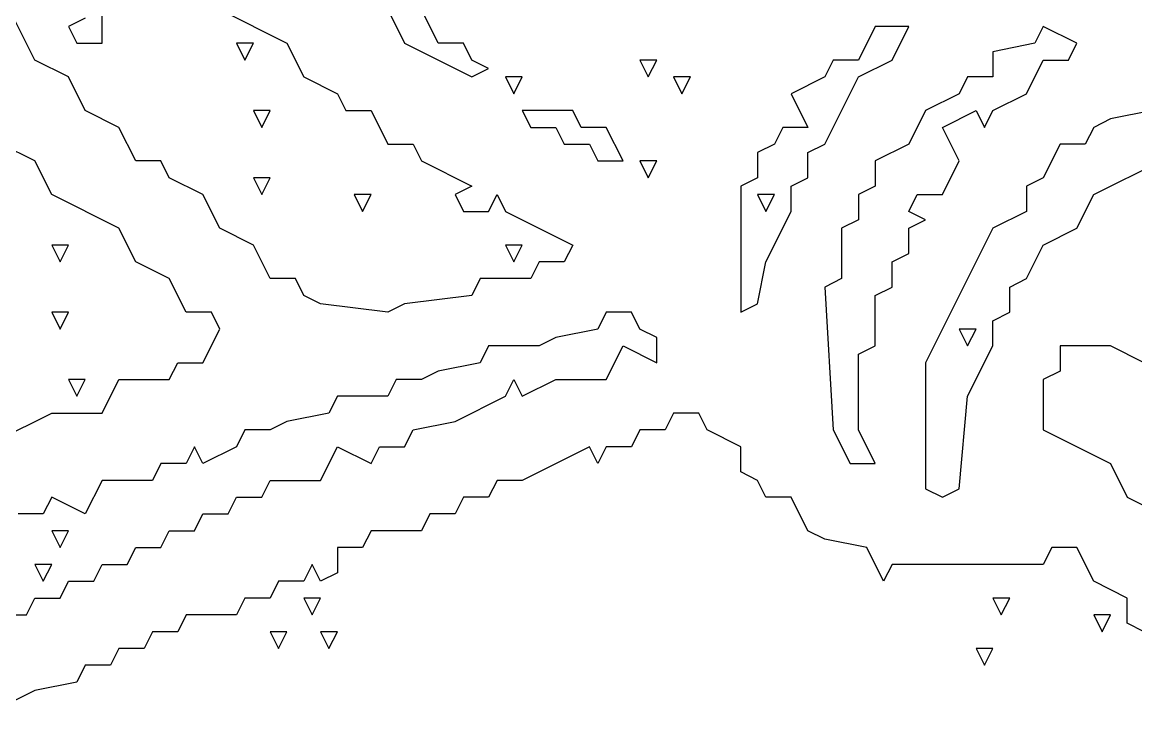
# Model space of a CAD drawing. Extents: x 11 to 152, y 0 to 170.
# Drawn here: x 72.58 to 84.72, y 96.28 to 103.84 of the extents above; entities that cross this region are included whole.
import ezdxf

# ---------------------------------------------------------------- set-up
doc = ezdxf.new("R2010")
doc.units = 0
doc.layers.add('Layer0', color=7, linetype='Continuous')

msp = doc.modelspace()

# ---------------------------------------------------------------- linework, layer by layer
at = {"layer": 'Layer0', "color": 5, "linetype": 'CONTINUOUS'}
for p, q in [((72.71305, 103.4304, 0.1), (72.25458, 104.3474, 0.1)), ((73.4466, 103.6138, 0.1), (73.4466, 104.164, 0.1)), ((73.26321, 103.8889, 0.1), (73.07983, 103.7972, 0.1)), ((74.73031, 103.9806, 0.1), (75.46386, 103.6138, 0.1)), ((76.56419, 103.9806, 0.1), (76.74757, 103.6138, 0.1)), ((77.11435, 103.6138, 0.1), (76.93096, 103.9806, 0.1)), ((73.07983, 103.7972, 0.1), (73.17152, 103.6138, 0.1)), ((81.88242, 103.7972, 0.1), (81.69903, 103.4304, 0.1)), ((82.24919, 103.7972, 0.1), (81.88242, 103.7972, 0.1)), ((82.0658, 103.4304, 0.1), (82.24919, 103.7972, 0.1)), ((83.71629, 103.7972, 0.1), (83.6246, 103.6138, 0.1)), ((84.08306, 103.6138, 0.1), (83.71629, 103.7972, 0.1)), ((73.17152, 103.6138, 0.1), (73.4466, 103.6138, 0.1)), ((74.9137, 103.6138, 0.1), (75.00539, 103.4304, 0.1)), ((75.09709, 103.6138, 0.1), (74.9137, 103.6138, 0.1)), ((75.00539, 103.4304, 0.1), (75.09709, 103.6138, 0.1)), ((75.46386, 103.6138, 0.1), (75.64725, 103.247, 0.1)), ((76.74757, 103.6138, 0.1), (77.48112, 103.247, 0.1)), ((77.38943, 103.6138, 0.1), (77.11435, 103.6138, 0.1)), ((77.48112, 103.4304, 0.1), (77.38943, 103.6138, 0.1)), ((83.6246, 103.6138, 0.1), (83.16613, 103.5221, 0.1)), ((83.16613, 103.5221, 0.1), (83.16613, 103.247, 0.1)), ((83.99137, 103.4304, 0.1), (84.08306, 103.6138, 0.1)), ((73.07983, 103.247, 0.1), (72.71305, 103.4304, 0.1)), ((77.66451, 103.3387, 0.1), (77.48112, 103.4304, 0.1)), ((79.31499, 103.4304, 0.1), (79.40669, 103.247, 0.1)), ((79.49838, 103.4304, 0.1), (79.31499, 103.4304, 0.1)), ((79.40669, 103.247, 0.1), (79.49838, 103.4304, 0.1)), ((81.42395, 103.4304, 0.1), (81.33225, 103.247, 0.1)), ((81.69903, 103.4304, 0.1), (81.42395, 103.4304, 0.1)), ((81.69903, 103.247, 0.1), (82.0658, 103.4304, 0.1)), ((83.5329, 103.0636, 0.1), (83.71629, 103.4304, 0.1)), ((83.71629, 103.4304, 0.1), (83.99137, 103.4304, 0.1)), ((77.48112, 103.247, 0.1), (77.66451, 103.3387, 0.1)), ((73.26321, 102.8803, 0.1), (73.07983, 103.247, 0.1)), ((75.64725, 103.247, 0.1), (76.01402, 103.0636, 0.1)), ((77.8479, 103.247, 0.1), (77.93959, 103.0636, 0.1)), ((78.03128, 103.247, 0.1), (77.8479, 103.247, 0.1)), ((77.93959, 103.0636, 0.1), (78.03128, 103.247, 0.1)), ((79.68177, 103.247, 0.1), (79.77346, 103.0636, 0.1)), ((79.86516, 103.247, 0.1), (79.68177, 103.247, 0.1)), ((79.77346, 103.0636, 0.1), (79.86516, 103.247, 0.1)), ((81.33225, 103.247, 0.1), (80.96548, 103.0636, 0.1)), ((81.33225, 102.5135, 0.1), (81.69903, 103.247, 0.1)), ((82.89105, 103.247, 0.1), (82.79935, 103.0636, 0.1)), ((83.16613, 103.247, 0.1), (82.89105, 103.247, 0.1)), ((76.01402, 103.0636, 0.1), (76.10572, 102.8803, 0.1)), ((80.96548, 103.0636, 0.1), (81.14887, 102.6969, 0.1)), ((82.79935, 103.0636, 0.1), (82.43258, 102.8803, 0.1)), ((83.16613, 102.8803, 0.1), (83.5329, 103.0636, 0.1)), ((73.62999, 102.6969, 0.1), (73.26321, 102.8803, 0.1)), ((75.09709, 102.8803, 0.1), (75.18878, 102.6969, 0.1)), ((75.28047, 102.8803, 0.1), (75.09709, 102.8803, 0.1)), ((75.18878, 102.6969, 0.1), (75.28047, 102.8803, 0.1)), ((76.10572, 102.8803, 0.1), (76.3808, 102.8803, 0.1)), ((76.3808, 102.8803, 0.1), (76.56419, 102.5135, 0.1)), ((78.03128, 102.8803, 0.1), (78.12298, 102.6969, 0.1)), ((78.58145, 102.8803, 0.1), (78.03128, 102.8803, 0.1)), ((78.67314, 102.6969, 0.1), (78.58145, 102.8803, 0.1)), ((82.43258, 102.8803, 0.1), (82.24919, 102.5135, 0.1)), ((82.61597, 102.6969, 0.1), (82.98274, 102.8803, 0.1)), ((82.98274, 102.8803, 0.1), (83.07443, 102.6969, 0.1)), ((83.07443, 102.6969, 0.1), (83.16613, 102.8803, 0.1)), ((84.44984, 102.7886, 0.1), (84.26645, 102.6969, 0.1)), ((84.90831, 102.8803, 0.1), (84.44984, 102.7886, 0.1)), ((73.81338, 102.3301, 0.1), (73.62999, 102.6969, 0.1)), ((78.12298, 102.6969, 0.1), (78.39806, 102.6969, 0.1)), ((78.39806, 102.6969, 0.1), (78.48975, 102.5135, 0.1)), ((78.94822, 102.6969, 0.1), (78.67314, 102.6969, 0.1)), ((79.13161, 102.3301, 0.1), (78.94822, 102.6969, 0.1)), ((80.87379, 102.6969, 0.1), (80.78209, 102.5135, 0.1)), ((81.14887, 102.6969, 0.1), (80.87379, 102.6969, 0.1)), ((82.79935, 102.3301, 0.1), (82.61597, 102.6969, 0.1)), ((84.26645, 102.6969, 0.1), (84.17476, 102.5135, 0.1)), ((72.71305, 102.3301, 0.1), (72.34628, 102.5135, 0.1)), ((76.56419, 102.5135, 0.1), (76.83927, 102.5135, 0.1)), ((76.83927, 102.5135, 0.1), (76.93096, 102.3301, 0.1)), ((78.48975, 102.5135, 0.1), (78.76483, 102.5135, 0.1)), ((78.76483, 102.5135, 0.1), (78.85653, 102.3301, 0.1)), ((80.78209, 102.5135, 0.1), (80.59871, 102.4218, 0.1)), ((80.59871, 102.4218, 0.1), (80.59871, 102.1467, 0.1)), ((81.14887, 102.4218, 0.1), (81.33225, 102.5135, 0.1)), ((81.14887, 102.1467, 0.1), (81.14887, 102.4218, 0.1)), ((82.24919, 102.5135, 0.1), (81.88242, 102.3301, 0.1)), ((83.89968, 102.5135, 0.1), (83.71629, 102.1467, 0.1)), ((84.17476, 102.5135, 0.1), (83.89968, 102.5135, 0.1)), ((72.89644, 101.9633, 0.1), (72.71305, 102.3301, 0.1)), ((74.08846, 102.3301, 0.1), (73.81338, 102.3301, 0.1)), ((74.18015, 102.1467, 0.1), (74.08846, 102.3301, 0.1)), ((76.93096, 102.3301, 0.1), (77.48112, 102.055, 0.1)), ((78.85653, 102.3301, 0.1), (79.13161, 102.3301, 0.1)), ((79.31499, 102.3301, 0.1), (79.40669, 102.1467, 0.1)), ((79.49838, 102.3301, 0.1), (79.31499, 102.3301, 0.1)), ((79.40669, 102.1467, 0.1), (79.49838, 102.3301, 0.1)), ((81.88242, 102.3301, 0.1), (81.88242, 102.055, 0.1)), ((82.61597, 101.9633, 0.1), (82.79935, 102.3301, 0.1)), ((84.26645, 101.9633, 0.1), (85, 102.3301, 0.1)), ((74.54693, 101.9633, 0.1), (74.18015, 102.1467, 0.1)), ((75.09709, 102.1467, 0.1), (75.18878, 101.9633, 0.1)), ((75.28047, 102.1467, 0.1), (75.09709, 102.1467, 0.1)), ((75.18878, 101.9633, 0.1), (75.28047, 102.1467, 0.1)), ((80.59871, 102.1467, 0.1), (80.41532, 102.055, 0.1)), ((80.96548, 102.055, 0.1), (81.14887, 102.1467, 0.1)), ((83.71629, 102.1467, 0.1), (83.5329, 102.055, 0.1)), ((73.62999, 101.5965, 0.1), (72.89644, 101.9633, 0.1)), ((74.73031, 101.5965, 0.1), (74.54693, 101.9633, 0.1)), ((76.19741, 101.9633, 0.1), (76.2891, 101.7799, 0.1)), ((76.3808, 101.9633, 0.1), (76.19741, 101.9633, 0.1)), ((76.2891, 101.7799, 0.1), (76.3808, 101.9633, 0.1)), ((77.48112, 102.055, 0.1), (77.29773, 101.9633, 0.1)), ((77.29773, 101.9633, 0.1), (77.38943, 101.7799, 0.1)), ((77.66451, 101.7799, 0.1), (77.7562, 101.9633, 0.1)), ((77.7562, 101.9633, 0.1), (77.8479, 101.7799, 0.1)), ((80.41532, 102.055, 0.1), (80.41532, 100.6796, 0.1)), ((80.59871, 101.9633, 0.1), (80.6904, 101.7799, 0.1)), ((80.78209, 101.9633, 0.1), (80.59871, 101.9633, 0.1)), ((80.6904, 101.7799, 0.1), (80.78209, 101.9633, 0.1)), ((80.96548, 101.7799, 0.1), (80.96548, 102.055, 0.1)), ((81.88242, 102.055, 0.1), (81.69903, 101.9633, 0.1)), ((81.69903, 101.9633, 0.1), (81.69903, 101.6882, 0.1)), ((82.24919, 101.7799, 0.1), (82.34088, 101.9633, 0.1)), ((82.34088, 101.9633, 0.1), (82.61597, 101.9633, 0.1)), ((83.5329, 102.055, 0.1), (83.5329, 101.7799, 0.1)), ((84.08306, 101.5965, 0.1), (84.26645, 101.9633, 0.1)), ((77.38943, 101.7799, 0.1), (77.66451, 101.7799, 0.1)), ((77.8479, 101.7799, 0.1), (78.58145, 101.4132, 0.1)), ((80.6904, 101.2298, 0.1), (80.96548, 101.7799, 0.1)), ((82.43258, 101.6882, 0.1), (82.24919, 101.7799, 0.1)), ((83.5329, 101.7799, 0.1), (83.16613, 101.5965, 0.1)), ((73.81338, 101.2298, 0.1), (73.62999, 101.5965, 0.1)), ((75.09709, 101.4132, 0.1), (74.73031, 101.5965, 0.1)), ((81.69903, 101.6882, 0.1), (81.51564, 101.5965, 0.1)), ((81.51564, 101.5965, 0.1), (81.51564, 101.0464, 0.1)), ((82.24919, 101.5965, 0.1), (82.43258, 101.6882, 0.1)), ((82.24919, 101.3215, 0.1), (82.24919, 101.5965, 0.1)), ((83.16613, 101.5965, 0.1), (82.43258, 100.1294, 0.1)), ((83.71629, 101.4132, 0.1), (84.08306, 101.5965, 0.1)), ((72.89644, 101.4132, 0.1), (72.98813, 101.2298, 0.1)), ((73.07983, 101.4132, 0.1), (72.89644, 101.4132, 0.1)), ((72.98813, 101.2298, 0.1), (73.07983, 101.4132, 0.1)), ((75.28047, 101.0464, 0.1), (75.09709, 101.4132, 0.1)), ((77.8479, 101.4132, 0.1), (77.93959, 101.2298, 0.1)), ((78.03128, 101.4132, 0.1), (77.8479, 101.4132, 0.1)), ((77.93959, 101.2298, 0.1), (78.03128, 101.4132, 0.1)), ((78.58145, 101.4132, 0.1), (78.48975, 101.2298, 0.1)), ((83.5329, 101.0464, 0.1), (83.71629, 101.4132, 0.1)), ((74.18015, 101.0464, 0.1), (73.81338, 101.2298, 0.1)), ((78.21467, 101.2298, 0.1), (78.12298, 101.0464, 0.1)), ((78.48975, 101.2298, 0.1), (78.21467, 101.2298, 0.1)), ((80.59871, 100.7713, 0.1), (80.6904, 101.2298, 0.1)), ((82.0658, 101.2298, 0.1), (82.24919, 101.3215, 0.1)), ((82.0658, 100.9547, 0.1), (82.0658, 101.2298, 0.1)), ((74.36354, 100.6796, 0.1), (74.18015, 101.0464, 0.1)), ((75.55556, 101.0464, 0.1), (75.28047, 101.0464, 0.1)), ((75.64725, 100.863, 0.1), (75.55556, 101.0464, 0.1)), ((77.57282, 101.0464, 0.1), (77.48112, 100.863, 0.1)), ((78.12298, 101.0464, 0.1), (77.57282, 101.0464, 0.1)), ((81.51564, 101.0464, 0.1), (81.33225, 100.9547, 0.1)), ((83.34951, 100.9547, 0.1), (83.5329, 101.0464, 0.1)), ((75.83064, 100.7713, 0.1), (75.64725, 100.863, 0.1)), ((77.48112, 100.863, 0.1), (76.74757, 100.7713, 0.1)), ((81.33225, 100.9547, 0.1), (81.42395, 99.3959, 0.1)), ((81.88242, 100.863, 0.1), (82.0658, 100.9547, 0.1)), ((81.88242, 100.3128, 0.1), (81.88242, 100.863, 0.1)), ((83.34951, 100.6796, 0.1), (83.34951, 100.9547, 0.1)), ((76.56419, 100.6796, 0.1), (75.83064, 100.7713, 0.1)), ((76.74757, 100.7713, 0.1), (76.56419, 100.6796, 0.1)), ((80.41532, 100.6796, 0.1), (80.59871, 100.7713, 0.1)), ((72.89644, 100.6796, 0.1), (72.98813, 100.4962, 0.1)), ((73.07983, 100.6796, 0.1), (72.89644, 100.6796, 0.1)), ((72.98813, 100.4962, 0.1), (73.07983, 100.6796, 0.1)), ((74.63862, 100.6796, 0.1), (74.36354, 100.6796, 0.1)), ((74.73031, 100.4962, 0.1), (74.63862, 100.6796, 0.1)), ((78.94822, 100.6796, 0.1), (78.85653, 100.4962, 0.1)), ((79.2233, 100.6796, 0.1), (78.94822, 100.6796, 0.1)), ((79.31499, 100.4962, 0.1), (79.2233, 100.6796, 0.1)), ((83.16613, 100.5879, 0.1), (83.34951, 100.6796, 0.1)), ((74.54693, 100.1294, 0.1), (74.73031, 100.4962, 0.1)), ((78.85653, 100.4962, 0.1), (78.39806, 100.4045, 0.1)), ((79.49838, 100.4045, 0.1), (79.31499, 100.4962, 0.1)), ((82.79935, 100.4962, 0.1), (82.89105, 100.3128, 0.1)), ((82.98274, 100.4962, 0.1), (82.79935, 100.4962, 0.1)), ((82.89105, 100.3128, 0.1), (82.98274, 100.4962, 0.1)), ((83.16613, 100.3128, 0.1), (83.16613, 100.5879, 0.1)), ((78.39806, 100.4045, 0.1), (78.21467, 100.3128, 0.1)), ((79.49838, 100.1294, 0.1), (79.49838, 100.4045, 0.1)), ((77.66451, 100.3128, 0.1), (77.57282, 100.1294, 0.1)), ((78.21467, 100.3128, 0.1), (77.66451, 100.3128, 0.1)), ((78.94822, 99.94606, 0.1), (79.13161, 100.3128, 0.1)), ((79.13161, 100.3128, 0.1), (79.49838, 100.1294, 0.1)), ((81.69903, 100.2211, 0.1), (81.88242, 100.3128, 0.1)), ((82.89105, 99.76268, 0.1), (83.16613, 100.3128, 0.1)), ((83.89968, 100.3128, 0.1), (83.89968, 100.0378, 0.1)), ((84.44984, 100.3128, 0.1), (83.89968, 100.3128, 0.1)), ((84.81661, 100.1294, 0.1), (84.44984, 100.3128, 0.1)), ((74.18015, 99.94606, 0.1), (74.27184, 100.1294, 0.1)), ((74.27184, 100.1294, 0.1), (74.54693, 100.1294, 0.1)), ((77.57282, 100.1294, 0.1), (77.11435, 100.0378, 0.1)), ((81.69903, 99.3959, 0.1), (81.69903, 100.2211, 0.1)), ((82.43258, 100.1294, 0.1), (82.43258, 98.75405, 0.1)), ((77.11435, 100.0378, 0.1), (76.93096, 99.94606, 0.1)), ((83.89968, 100.0378, 0.1), (83.71629, 99.94606, 0.1)), ((73.07983, 99.94606, 0.1), (73.17152, 99.76268, 0.1)), ((73.26321, 99.94606, 0.1), (73.07983, 99.94606, 0.1)), ((73.17152, 99.76268, 0.1), (73.26321, 99.94606, 0.1)), ((73.4466, 99.57929, 0.1), (73.62999, 99.94606, 0.1)), ((73.62999, 99.94606, 0.1), (74.18015, 99.94606, 0.1)), ((76.65588, 99.94606, 0.1), (76.56419, 99.76268, 0.1)), ((76.93096, 99.94606, 0.1), (76.65588, 99.94606, 0.1)), ((77.8479, 99.76268, 0.1), (77.93959, 99.94606, 0.1)), ((77.93959, 99.94606, 0.1), (78.03128, 99.76268, 0.1)), ((78.03128, 99.76268, 0.1), (78.39806, 99.94606, 0.1)), ((78.39806, 99.94606, 0.1), (78.94822, 99.94606, 0.1)), ((83.71629, 99.94606, 0.1), (83.71629, 99.3959, 0.1)), ((76.01402, 99.76268, 0.1), (75.92233, 99.57929, 0.1)), ((76.56419, 99.76268, 0.1), (76.01402, 99.76268, 0.1)), ((77.29773, 99.48759, 0.1), (77.8479, 99.76268, 0.1)), ((82.79935, 98.75405, 0.1), (82.89105, 99.76268, 0.1)), ((72.16289, 99.21251, 0.1), (72.89644, 99.57929, 0.1)), ((72.89644, 99.57929, 0.1), (73.4466, 99.57929, 0.1)), ((75.92233, 99.57929, 0.1), (75.46386, 99.48759, 0.1)), ((79.68177, 99.57929, 0.1), (79.59008, 99.3959, 0.1)), ((79.95685, 99.57929, 0.1), (79.68177, 99.57929, 0.1)), ((80.04854, 99.3959, 0.1), (79.95685, 99.57929, 0.1)), ((75.00539, 99.3959, 0.1), (74.9137, 99.21251, 0.1)), ((75.28047, 99.3959, 0.1), (75.00539, 99.3959, 0.1)), ((75.46386, 99.48759, 0.1), (75.28047, 99.3959, 0.1)), ((76.74757, 99.21251, 0.1), (76.83927, 99.3959, 0.1)), ((76.83927, 99.3959, 0.1), (77.29773, 99.48759, 0.1)), ((79.31499, 99.3959, 0.1), (79.2233, 99.21251, 0.1)), ((79.59008, 99.3959, 0.1), (79.31499, 99.3959, 0.1)), ((80.41532, 99.21251, 0.1), (80.04854, 99.3959, 0.1)), ((81.42395, 99.3959, 0.1), (81.60734, 99.02913, 0.1)), ((81.88242, 99.02913, 0.1), (81.69903, 99.3959, 0.1)), ((83.71629, 99.3959, 0.1), (84.44984, 99.02913, 0.1)), ((74.45523, 99.21251, 0.1), (74.36354, 99.02913, 0.1)), ((74.54693, 99.02913, 0.1), (74.45523, 99.21251, 0.1)), ((74.9137, 99.21251, 0.1), (74.54693, 99.02913, 0.1)), ((75.83064, 98.84574, 0.1), (76.01402, 99.21251, 0.1)), ((76.01402, 99.21251, 0.1), (76.3808, 99.02913, 0.1)), ((76.3808, 99.02913, 0.1), (76.47249, 99.21251, 0.1)), ((76.47249, 99.21251, 0.1), (76.74757, 99.21251, 0.1)), ((78.76483, 99.21251, 0.1), (78.03128, 98.84574, 0.1)), ((78.85653, 99.02913, 0.1), (78.76483, 99.21251, 0.1)), ((78.94822, 99.21251, 0.1), (78.85653, 99.02913, 0.1)), ((79.2233, 99.21251, 0.1), (78.94822, 99.21251, 0.1)), ((80.41532, 98.93743, 0.1), (80.41532, 99.21251, 0.1)), ((74.08846, 99.02913, 0.1), (73.99676, 98.84574, 0.1)), ((74.36354, 99.02913, 0.1), (74.08846, 99.02913, 0.1)), ((81.60734, 99.02913, 0.1), (81.88242, 99.02913, 0.1)), ((84.44984, 99.02913, 0.1), (84.63323, 98.66235, 0.1)), ((80.59871, 98.84574, 0.1), (80.41532, 98.93743, 0.1)), ((73.4466, 98.84574, 0.1), (73.26321, 98.47896, 0.1)), ((73.99676, 98.84574, 0.1), (73.4466, 98.84574, 0.1)), ((75.18878, 98.66235, 0.1), (75.28047, 98.84574, 0.1)), ((75.28047, 98.84574, 0.1), (75.83064, 98.84574, 0.1)), ((77.7562, 98.84574, 0.1), (77.66451, 98.66235, 0.1)), ((78.03128, 98.84574, 0.1), (77.7562, 98.84574, 0.1)), ((80.6904, 98.66235, 0.1), (80.59871, 98.84574, 0.1)), ((72.89644, 98.66235, 0.1), (72.80475, 98.47896, 0.1)), ((73.26321, 98.47896, 0.1), (72.89644, 98.66235, 0.1)), ((74.82201, 98.47896, 0.1), (74.9137, 98.66235, 0.1)), ((74.9137, 98.66235, 0.1), (75.18878, 98.66235, 0.1)), ((77.38943, 98.66235, 0.1), (77.29773, 98.47896, 0.1)), ((77.66451, 98.66235, 0.1), (77.38943, 98.66235, 0.1)), ((80.96548, 98.66235, 0.1), (80.6904, 98.66235, 0.1)), ((81.14887, 98.29558, 0.1), (80.96548, 98.66235, 0.1)), ((82.43258, 98.75405, 0.1), (82.61597, 98.66235, 0.1)), ((82.61597, 98.66235, 0.1), (82.79935, 98.75405, 0.1)), ((84.63323, 98.66235, 0.1), (85, 98.47896, 0.1)), ((72.80475, 98.47896, 0.1), (72.52967, 98.47896, 0.1)), ((74.45523, 98.29558, 0.1), (74.54693, 98.47896, 0.1)), ((74.54693, 98.47896, 0.1), (74.82201, 98.47896, 0.1)), ((77.02265, 98.47896, 0.1), (76.93096, 98.29558, 0.1)), ((77.29773, 98.47896, 0.1), (77.02265, 98.47896, 0.1)), ((72.89644, 98.29558, 0.1), (72.98813, 98.11219, 0.1)), ((73.07983, 98.29558, 0.1), (72.89644, 98.29558, 0.1)), ((72.98813, 98.11219, 0.1), (73.07983, 98.29558, 0.1)), ((74.08846, 98.11219, 0.1), (74.18015, 98.29558, 0.1)), ((74.18015, 98.29558, 0.1), (74.45523, 98.29558, 0.1)), ((76.3808, 98.29558, 0.1), (76.2891, 98.11219, 0.1)), ((76.93096, 98.29558, 0.1), (76.3808, 98.29558, 0.1)), ((81.33225, 98.20388, 0.1), (81.14887, 98.29558, 0.1)), ((81.79072, 98.11219, 0.1), (81.33225, 98.20388, 0.1)), ((73.72168, 97.9288, 0.1), (73.81338, 98.11219, 0.1)), ((73.81338, 98.11219, 0.1), (74.08846, 98.11219, 0.1)), ((76.2891, 98.11219, 0.1), (76.01402, 98.11219, 0.1)), ((76.01402, 98.11219, 0.1), (76.01402, 97.83711, 0.1)), ((81.97411, 97.74542, 0.1), (81.79072, 98.11219, 0.1)), ((83.80798, 98.11219, 0.1), (83.71629, 97.9288, 0.1)), ((84.08306, 98.11219, 0.1), (83.80798, 98.11219, 0.1)), ((84.26645, 97.74542, 0.1), (84.08306, 98.11219, 0.1)), ((72.71305, 97.9288, 0.1), (72.80475, 97.74542, 0.1)), ((72.89644, 97.9288, 0.1), (72.71305, 97.9288, 0.1)), ((72.80475, 97.74542, 0.1), (72.89644, 97.9288, 0.1)), ((73.35491, 97.74542, 0.1), (73.4466, 97.9288, 0.1)), ((73.4466, 97.9288, 0.1), (73.72168, 97.9288, 0.1)), ((75.73894, 97.9288, 0.1), (75.64725, 97.74542, 0.1)), ((75.83064, 97.74542, 0.1), (75.73894, 97.9288, 0.1)), ((82.0658, 97.9288, 0.1), (81.97411, 97.74542, 0.1)), ((83.71629, 97.9288, 0.1), (82.0658, 97.9288, 0.1)), ((76.01402, 97.83711, 0.1), (75.83064, 97.74542, 0.1)), ((72.98813, 97.56203, 0.1), (73.07983, 97.74542, 0.1)), ((73.07983, 97.74542, 0.1), (73.35491, 97.74542, 0.1)), ((75.37217, 97.74542, 0.1), (75.28047, 97.56203, 0.1)), ((75.64725, 97.74542, 0.1), (75.37217, 97.74542, 0.1)), ((84.63323, 97.56203, 0.1), (84.26645, 97.74542, 0.1)), ((72.62136, 97.37864, 0.1), (72.71305, 97.56203, 0.1)), ((72.71305, 97.56203, 0.1), (72.98813, 97.56203, 0.1)), ((75.00539, 97.56203, 0.1), (74.9137, 97.37864, 0.1)), ((75.28047, 97.56203, 0.1), (75.00539, 97.56203, 0.1)), ((75.64725, 97.56203, 0.1), (75.73894, 97.37864, 0.1)), ((75.83064, 97.56203, 0.1), (75.64725, 97.56203, 0.1)), ((75.73894, 97.37864, 0.1), (75.83064, 97.56203, 0.1)), ((83.16613, 97.56203, 0.1), (83.25782, 97.37864, 0.1)), ((83.34951, 97.56203, 0.1), (83.16613, 97.56203, 0.1)), ((83.25782, 97.37864, 0.1), (83.34951, 97.56203, 0.1)), ((84.63323, 97.28695, 0.1), (84.63323, 97.56203, 0.1)), ((72.34628, 97.37864, 0.1), (72.62136, 97.37864, 0.1)), ((74.36354, 97.37864, 0.1), (74.27184, 97.19525, 0.1)), ((74.9137, 97.37864, 0.1), (74.36354, 97.37864, 0.1)), ((84.26645, 97.37864, 0.1), (84.35814, 97.19525, 0.1)), ((84.44984, 97.37864, 0.1), (84.26645, 97.37864, 0.1)), ((84.35814, 97.19525, 0.1), (84.44984, 97.37864, 0.1)), ((73.99676, 97.19525, 0.1), (73.90507, 97.01187, 0.1)), ((74.27184, 97.19525, 0.1), (73.99676, 97.19525, 0.1)), ((75.28047, 97.19525, 0.1), (75.37217, 97.01187, 0.1)), ((75.46386, 97.19525, 0.1), (75.28047, 97.19525, 0.1)), ((75.37217, 97.01187, 0.1), (75.46386, 97.19525, 0.1)), ((75.83064, 97.19525, 0.1), (75.92233, 97.01187, 0.1)), ((76.01402, 97.19525, 0.1), (75.83064, 97.19525, 0.1)), ((75.92233, 97.01187, 0.1), (76.01402, 97.19525, 0.1)), ((84.81661, 97.19525, 0.1), (84.63323, 97.28695, 0.1)), ((73.62999, 97.01187, 0.1), (73.5383, 96.82848, 0.1)), ((73.90507, 97.01187, 0.1), (73.62999, 97.01187, 0.1)), ((82.98274, 97.01187, 0.1), (83.07443, 96.82848, 0.1)), ((83.16613, 97.01187, 0.1), (82.98274, 97.01187, 0.1)), ((83.07443, 96.82848, 0.1), (83.16613, 97.01187, 0.1)), ((73.26321, 96.82848, 0.1), (73.17152, 96.64509, 0.1)), ((73.5383, 96.82848, 0.1), (73.26321, 96.82848, 0.1)), ((73.17152, 96.64509, 0.1), (72.71305, 96.5534, 0.1)), ((72.71305, 96.5534, 0.1), (72.16289, 96.27832, 0.1))]:
    msp.add_line(p, q, dxfattribs=at)

doc.saveas('drawing.dxf')
